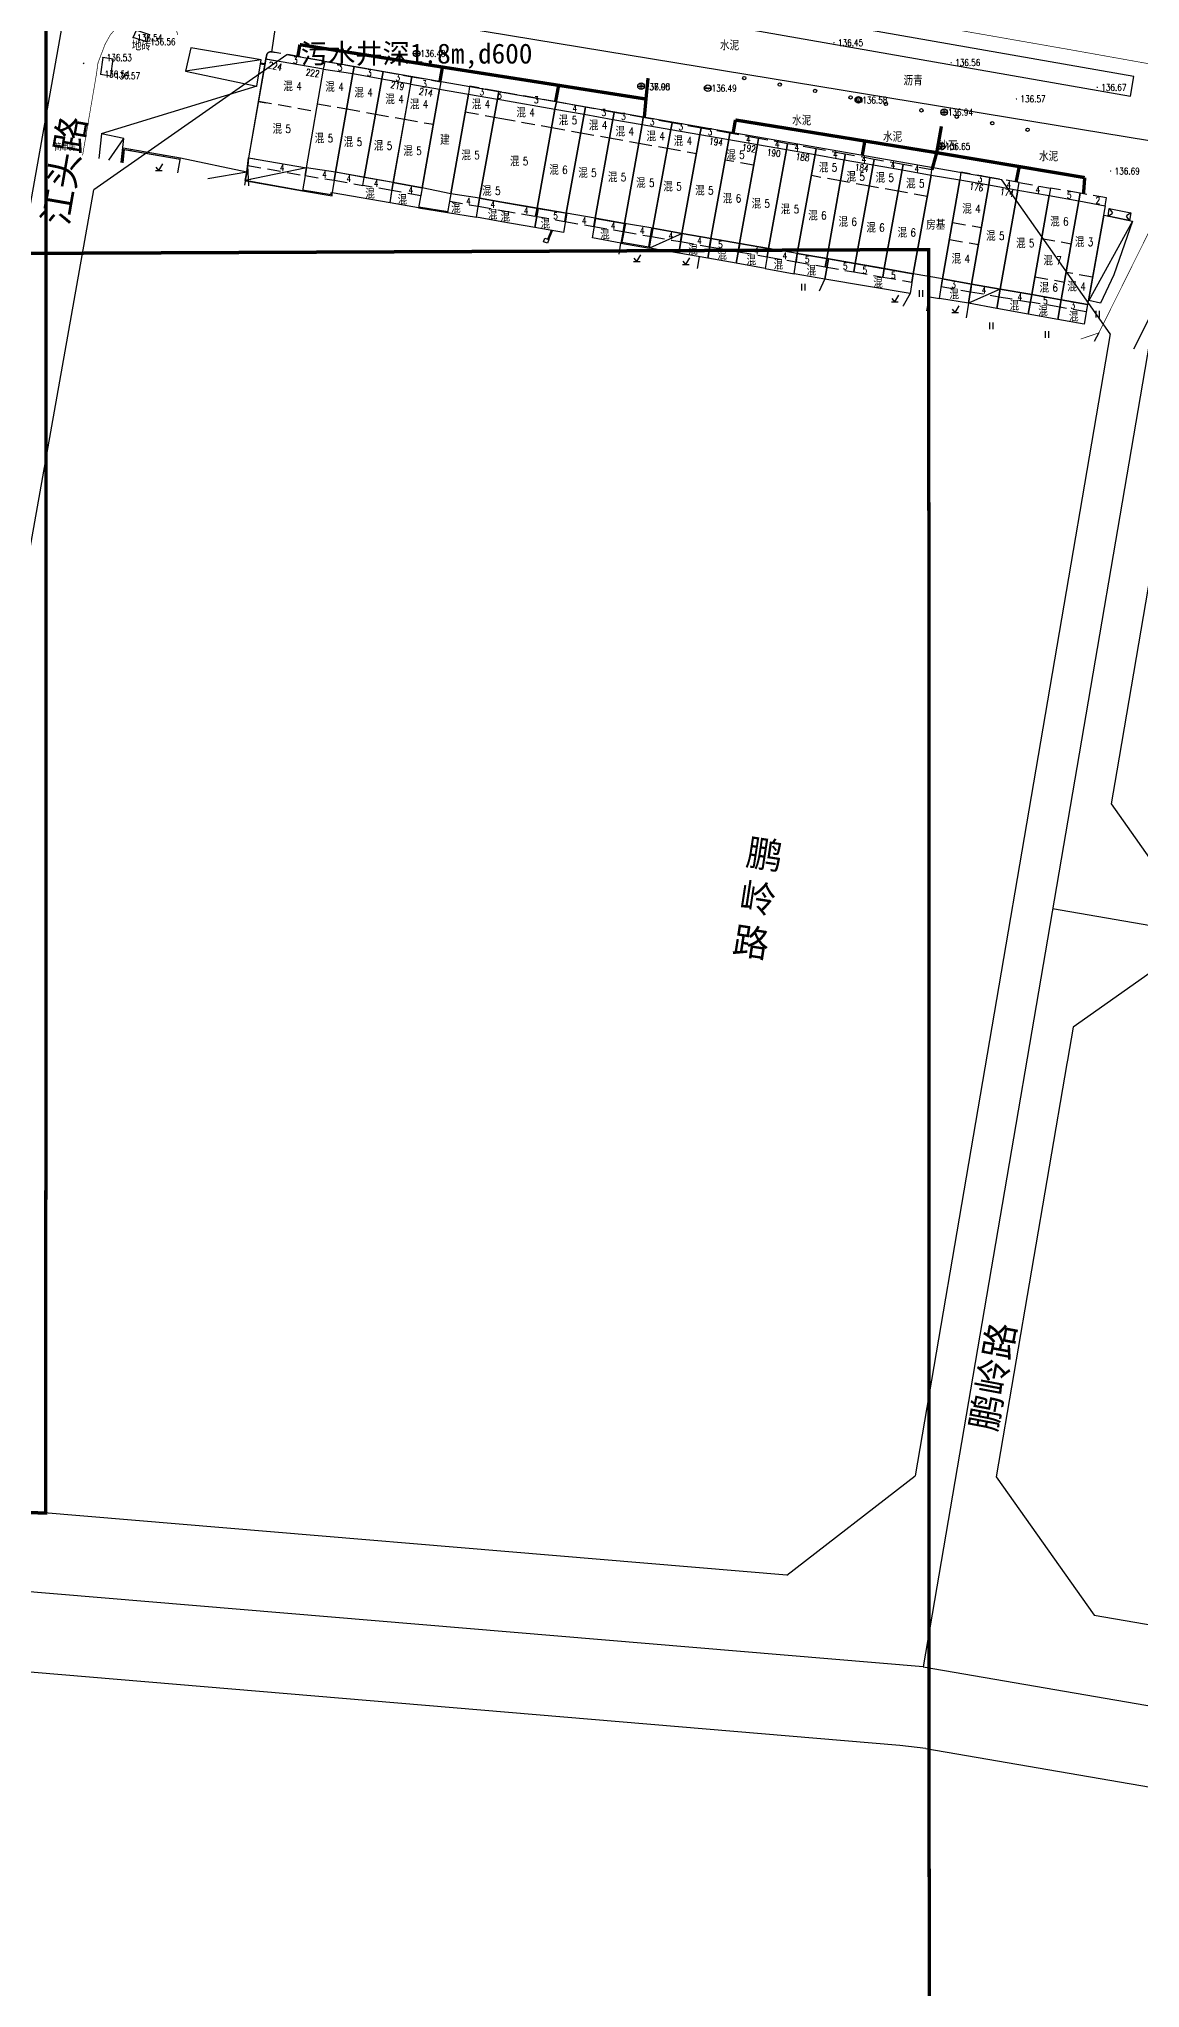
# Model space of a CAD drawing. Extents: x 529262 to 576451, y 2694391 to 2717535.
# Drawn here: x 562545.6 to 562710.7, y 2710648.3 to 2710940.6 of the extents above; entities that cross this region are included whole.
import ezdxf
from ezdxf.enums import TextEntityAlignment as Align
from ezdxf.xclip import XClip

# ---------------------------------------------------------------- set-up
doc = ezdxf.new("R2010")
doc.units = 0
doc.header["$XCLIPFRAME"] = 0
doc.linetypes.add('X1', pattern=[5, 4, -1])
doc.linetypes.add('X5', pattern=[3, 2, -1])
doc.layers.add('ASSIST', color=7, linetype='Continuous', plot=False)
doc.layers.add('现状管道深度（物探资料）', color=2, linetype='Continuous', plot=False)
for name, color, linetype in [('COMPONENT', 8, 'Continuous'), ('DLSS', 4, 'Continuous'), ('GCD', 8, 'Continuous'), ('GPSCOMMON', 7, 'Continuous'), ('GXYZ', 8, 'Continuous'), ('JMD', 8, 'Continuous'), ('PP-COM', 7, 'Continuous'), ('RD-中线', 40, 'Continuous'), ('RD-红线', 7, 'Continuous'), ('RD-路名', 7, 'Continuous'), ('ZBTZ', 8, 'Continuous'), ('ZJ', 7, 'Continuous')]:
    doc.layers.add(name, color=color, linetype=linetype)
doc.styles.add('HZ', font='rs.shx', dxfattribs={"width": 0.8, "bigfont": 'hztxt.shx'})
doc.styles.get("Standard").update_dxf_attribs({"font": '', "height": 2.5, "bigfont": 'smfs.shx'})
doc.styles.add('宋体', font='', dxfattribs={"width": 0.75})
doc.styles.add('黑体', font='simhei.ttf')
doc.styles.get('Standard').set_extended_font_data('FangSong_GB2312')
doc.styles.get('宋体').set_extended_font_data('SimSun')
doc.linetypes.add('1161', pattern='A,0,[149,AAA.SHX,S=0.15,R=0,X=0,Y=0],-1.6', length=1.6)
doc.linetypes.add('444', pattern='A,4.5,[145,AAA.SHX,S=1,R=0,X=0,Y=1],4.5,-0.5,[146,AAA.SHX,S=1,R=0,X=0,Y=0],-0.5', length=10)

# ---------------------------------------------------------------- blocks, each defined once
blk = doc.blocks.new('A$C19FD0107')
at = {"layer": 'RD-中线', "color": 8}
blk.add_lwpolyline([(-8653.59, 15420.76), (-8495.76, 16292.39, -0.00211), (-8495.3, 16294.88), (-8485.75, 16345.17, 0.002827), (-8485.14, 16348.51), (-8448.87, 16552.15, -0.000671), (-8448.63, 16553.47), (-8443.3, 16582.94)], format="xyb", dxfattribs=at)
at = {"layer": 'RD-中线', "color": 8, "linetype": 'Continuous', "flags": 128}
for points in [[(-8277.49, 16553.93), (-8319.85, 16305.85)], [(-8319.85, 16305.85), (-8490.72, 16320.23)], [(-8319.85, 16305.85), (-7600.23, 16181.99)]]:
    blk.add_lwpolyline(points, dxfattribs=at)
at = {"layer": 'RD-中线', "color": 8}
blk.add_lwpolyline([(-8300.43, 16419.57), (-8013.11, 16369.92)], dxfattribs=at)
at = {"layer": 'RD-红线', "color": 8, "linetype": 'Continuous'}
for points in [[(-8415.23, 16547.57), (-8444.15, 16527.33, 0.413325)], [(-8291.66, 16435.29), (-8283.51, 16423.75, 0.413643)], [(-8285.82, 16409.94), (-8297.38, 16401.77, 0.414784)]]:
    blk.add_lwpolyline(points, format="xyb", dxfattribs=at)
at = {"layer": 'RD-红线', "color": 8}
blk.add_lwpolyline([(-8308.07, 16528.82), (-8415.23, 16547.57)], dxfattribs=at)
at = {"layer": 'RD-红线', "color": 8, "linetype": 'Continuous', "flags": 128}
for points in [[(-8475.6, 16350.73), (-8444.15, 16527.33)], [(-8291.8, 16505.75), (-8321.04, 16334.52)], [(-8280.01, 16503.52), (-8290.82, 16440.21), (-8291.66, 16435.29)], [(-8297.38, 16401.77), (-8298.23, 16396.83), (-8298.31, 16396.34), (-8308.89, 16334.38)], [(-8340.29, 16319.62), (-8459.39, 16329.63)], [(-8294.2, 16313.61), (-8194.35, 16296.43)], [(-8323.32, 16294.1), (-8473.89, 16306.77)], [(-8319.46, 16293.61), (-8057.53, 16248.53)]]:
    blk.add_lwpolyline(points, dxfattribs=at)
at = {"layer": 'RD-红线', "color": 8}
for points in [[(-8291.8, 16505.75), (-8308.07, 16528.82, 0.413017)], [(-8340.29, 16319.62), (-8321.04, 16334.52, 0.389467)], [(-8308.89, 16334.38), (-8294.2, 16313.61, 0.413833)], [(-8319.46, 16293.61), (-8323.32, 16294.1, 0.021633)]]:
    blk.add_lwpolyline(points, format="xyb", dxfattribs=at)
blk = doc.blocks.new('GC200')
at = {"linetype": 'Continuous', "const_width": 0.2, "flags": 128}
blk.add_lwpolyline([(-0.1, 0, 1), (0.1, 0, 1)], format="xyb", close=True, dxfattribs=at)
blk = doc.blocks.new('gc123')
at = {"color": 8}
for p, q in [((-1, 0), (1, 0)), ((0, 0), (-0.8, 1)), ((0, 0), (1.2, 2))]:
    blk.add_line(p, q, dxfattribs=at)
blk = doc.blocks.new('gc170')
at = {"color": 8, "linetype": 'Continuous'}
blk.add_circle((0, 0), 0.5, dxfattribs=at)
blk = doc.blocks.new('gc121')
at = {"color": 8}
for p, q in [((-0.5, -1), (-0.5, 1)), ((0.5, -1), (0.5, 1))]:
    blk.add_line(p, q, dxfattribs=at)
blk = doc.blocks.new('gcbj0102')
for p, q in [((-1, 0), (1, 0)), ((0, -1), (0, 1))]:
    blk.add_line(p, q)
blk.add_circle((0, 0), 1)
blk = doc.blocks.new('gcbj0109')
at = {"linetype": 'Continuous'}
for radius in [1, 0.645]:
    blk.add_circle((0, 0), radius, dxfattribs=at)
blk = doc.blocks.new('gcbj0101')
blk.add_line((-1, 0), (1, 0))
blk.add_circle((0, 0), 1)

msp = doc.modelspace()

# ---------------------------------------------------------------- linework, layer by layer
at = {"const_width": 0.5}
for points in [[(561921.778, 2711219.288), (561769.676, 2711219.489), (561769.882, 2710648.234), (562301.527, 2710648.389), (562301.432, 2710720.66), (562546.62, 2710719.562), (562546.718, 2711158.506), (561922.133, 2711156.158), (561921.778, 2711219.288)], [(562054.134, 2710969.431), (561901.626, 2710969.423), (561901.662, 2710398.138), (562433.46, 2710398.248), (562433.359, 2710470.178), (562679.098, 2710470.228), (562678.991, 2710908.993), (562054.163, 2710906.309), (562054.134, 2710969.431)]]:
    msp.add_lwpolyline(points, dxfattribs=at)
at = {"layer": 'ASSIST', "linetype": 'Continuous', "elevation": -106.303, "flags": 128}
msp.add_lwpolyline([(562576.885, 2710921.601), (562577.037, 2710918.533)], dxfattribs=at)
msp.add_lwpolyline([(562576.885, 2710921.601), (562577.037, 2710918.533)], dxfattribs=at)
at = {"layer": 'DLSS', "color": 8, "linetype": 'Continuous', "const_width": 0.1, "elevation": 136.408, "flags": 128}
for points in [[(562614.998, 2710953.829), (562636.733, 2710950.021), (562680.105, 2710942.472), (562700.121, 2710938.97), (562716.716, 2710936.005)], [(562619.094, 2710953.111), (562636.733, 2710950.021), (562680.105, 2710942.472), (562700.121, 2710938.97), (562717.699, 2710935.829)]]:
    msp.add_lwpolyline(points, dxfattribs=at)
at = {"layer": 'DLSS', "linetype": 'X1', "const_width": 0.1, "flags": 128}
msp.add_lwpolyline([(562552.14, 2710923.115), (562554.22, 2710935.296), (562554.441, 2710936.953), (562555.504, 2710939.758), (562556.302, 2710941.19), (562559.084, 2710944.358), (562565.894, 2710943.009), (562566.412, 2710941.155)], dxfattribs=at)
at = {"layer": 'DLSS', "linetype": 'Continuous', "const_width": 0.1, "elevation": 136.772, "flags": 128}
msp.add_lwpolyline([(562716.568, 2710920.942), (562711.423, 2710910.475), (562705.29, 2710898.11), (562704.478, 2710896.49)], dxfattribs=at)
msp.add_lwpolyline([(562716.568, 2710920.942), (562711.423, 2710910.475), (562705.29, 2710898.11), (562704.478, 2710896.49)], dxfattribs=at)
at = {"layer": 'DLSS', "linetype": 'X5', "const_width": 0.1, "flags": 128}
msp.add_lwpolyline([(562704.486, 2710896.493), (562701.767, 2710895.575)], dxfattribs=at)
at = {"layer": 'GPSCOMMON', "const_width": 0.5, "elevation": 136.723}
for points in [[(562584.713, 2710939.715), (562584.408, 2710937.946)], [(562584.713, 2710939.715), (562636.597, 2710931.557), (562636.907, 2710934.696)], [(562606.084, 2710936.355), (562605.7, 2710934.157)], [(562623.505, 2710933.616), (562623.049, 2710931.178)], [(562636.597, 2710931.557), (562636.347, 2710928.794)]]:
    msp.add_lwpolyline(points, dxfattribs=at)
at = {"layer": 'GPSCOMMON', "const_width": 0.5}
for points in [[(562650.005, 2710928.42), (562649.663, 2710926.464)], [(562650.005, 2710928.42), (562680.182, 2710923.514), (562680.885, 2710927.467)], [(562669.403, 2710925.266), (562669.02, 2710923.077)], [(562680.182, 2710923.514), (562679.469, 2710920.947)], [(562680.182, 2710923.514), (562702.369, 2710919.782)], [(562692.557, 2710921.433), (562692.081, 2710919.124)], [(562702.369, 2710919.782), (562702.188, 2710917.335)]]:
    msp.add_lwpolyline(points, dxfattribs=at)
at = {"layer": 'GXYZ', "linetype": 'Continuous', "flags": 128}
msp.add_lwpolyline([(562560.2, 2710941.87), (562562.18, 2710941.259), (562561.725, 2710940.153), (562559.744, 2710940.764)], close=True, dxfattribs=at)
at = {"layer": 'JMD', "linetype": 'Continuous'}
for p, q in [((562552.233, 2710936.968, -143.229), (562552.321, 2710936.847, -143.229)), ((562552.245, 2710936.981), (562552.333, 2710936.859)), ((562578.903, 2710937.426), (562567.565, 2710935.762)), ((562579.198, 2710936.873, -6.205), (562579.173, 2710936.725, -6.205)), ((562579.21, 2710936.886, 137.024), (562579.185, 2710936.738, 137.024)), ((562578.269, 2710933.512), (562554.937, 2710926.325)), ((562556.076, 2710922.391), (562558.3, 2710925.619)), ((562559.378, 2710924.034, -6.835), (562559.344, 2710923.837, -6.835)), ((562559.39, 2710924.047, 136.394), (562559.356, 2710923.85, 136.394)), ((562564.304, 2710923.173, -6.835), (562564.269, 2710922.976, -6.835)), ((562564.315, 2710923.185, 136.394), (562564.281, 2710922.988, 136.394)), ((562570.933, 2710919.656), (562576.762, 2710920.665)), ((562577.369, 2710919.503), (562576.518, 2710919.324)), ((562585.698, 2710921.261), (562576.529, 2710919.337)), ((562588.064, 2710917.313), (562588.088, 2710917.461)), ((562605.125, 2710914.835, 28.671), (562605.15, 2710914.983, 28.671)), ((562705.876, 2710914.018), (562706.536, 2710914.471)), ((562705.876, 2710914.018), (562706.536, 2710914.471)), ((562706.058, 2710915.139), (562706.516, 2710914.483)), ((562706.058, 2710915.139), (562706.516, 2710914.483)), ((562709.06, 2710913.351), (562708.622, 2710914.021)), ((562709.06, 2710913.351), (562708.622, 2710914.021)), ((562709.303, 2710914.511), (562708.636, 2710914.068)), ((562709.303, 2710914.511), (562708.636, 2710914.068)), ((562622.343, 2710911.304), (562622.204, 2710911.36)), ((562633.379, 2710912.917), (562633.231, 2710912.945)), ((562642.038, 2710911.408), (562637.126, 2710909.222)), ((562637.576, 2710911.813, 29.452), (562637.428, 2710911.839, 29.452)), ((562637.638, 2710912.175), (562637.786, 2710912.149)), ((562709.511, 2710913.257, 136.958), (562702.988, 2710901.355, 136.958)), ((562709.511, 2710913.257, 136.958), (562702.988, 2710901.355, 136.958)), ((562634.791, 2710909.627, 29.452), (562634.817, 2710909.774, 29.452)), ((562689.711, 2710903.063), (562684.927, 2710900.939)), ((562689.711, 2710903.063), (562684.927, 2710900.939)), ((562689.711, 2710903.063), (562684.927, 2710900.939)), ((562689.711, 2710903.063), (562684.927, 2710900.939))]:
    msp.add_line(p, q, dxfattribs=at)
at = {"layer": 'JMD', "linetype": 'Continuous', "flags": 128}
for points in [[(562555.166, 2710937.781), (562554.846, 2710935.297), (562556.395, 2710935.056), (562556.715, 2710937.54)], [(562585.698, 2710921.261), (562585.095, 2710917.8), (562576.529, 2710919.337), (562576.762, 2710920.665), (562577.013, 2710922.75)], [(562679.328, 2710920.163), (562683.643, 2710919.453), (562681.049, 2710904.589), (562676.653, 2710905.374)], [(562679.328, 2710920.163), (562683.643, 2710919.453), (562681.049, 2710904.589), (562676.653, 2710905.374)], [(562683.643, 2710919.453), (562687.971, 2710918.694), (562685.42, 2710903.814), (562681.049, 2710904.589)], [(562683.643, 2710919.453), (562687.971, 2710918.694), (562685.42, 2710903.814), (562681.049, 2710904.589)], [(562603.039, 2710918.239), (562602.509, 2710915.269), (562598.236, 2710916.02), (562598.704, 2710919.031)], [(562607.333, 2710917.335), (562606.869, 2710914.545), (562611.18, 2710913.829), (562611.638, 2710916.706)], [(562687.971, 2710918.694), (562692.354, 2710917.914), (562689.711, 2710903.063), (562685.42, 2710903.814)], [(562687.971, 2710918.694), (562692.354, 2710917.914), (562689.711, 2710903.063), (562685.42, 2710903.814)], [(562692.354, 2710917.914), (562697.033, 2710917.081), (562694.428, 2710902.237), (562689.711, 2710903.063)], [(562692.354, 2710917.914), (562697.033, 2710917.081), (562694.428, 2710902.237), (562689.711, 2710903.063)], [(562624.721, 2710914.426), (562624.221, 2710911.563), (562619.942, 2710912.275), (562620.446, 2710915.171)], [(562633.379, 2710912.917), (562632.822, 2710909.968), (562628.579, 2710910.732), (562629.088, 2710913.662)], [(562621.456, 2710910.718), (562622.016, 2710910.502), (562621.814, 2710909.947), (562621.254, 2710910.163)], [(562642.038, 2710911.408), (562641.524, 2710908.459), (562637.126, 2710909.222), (562637.638, 2710912.175)], [(562646.365, 2710910.653), (562645.85, 2710907.694), (562641.524, 2710908.459), (562642.038, 2710911.408)], [(562650.656, 2710909.906), (562650.139, 2710906.94), (562645.85, 2710907.694), (562646.365, 2710910.653)], [(562654.961, 2710909.155), (562654.477, 2710906.143), (562650.139, 2710906.94), (562650.656, 2710909.906)], [(562654.961, 2710909.155), (562654.477, 2710906.143), (562658.806, 2710905.365), (562659.287, 2710908.401)]]:
    msp.add_lwpolyline(points, close=True, dxfattribs=at)
for points, elevation in [([(562578.269, 2710933.512), (562578.903, 2710937.426), (562568.361, 2710939.241), (562567.565, 2710935.762)], 136.404), ([(562588.278, 2710936.046), (562579.593, 2710937.535), (562577.013, 2710922.75), (562585.698, 2710921.261)], 136.723), ([(562588.278, 2710936.046), (562592.671, 2710935.371), (562590.047, 2710920.594), (562585.698, 2710921.261)], 136.1), ([(562592.671, 2710935.371), (562596.993, 2710934.6), (562594.367, 2710919.814), (562590.047, 2710920.594)], 136.075), ([(562596.993, 2710934.6), (562601.316, 2710933.826), (562598.704, 2710919.031), (562594.367, 2710919.814)], 136.075), ([(562601.328, 2710933.808), (562605.651, 2710933.034), (562603.039, 2710918.239), (562598.704, 2710919.031)], 136.069), ([(562605.651, 2710933.034), (562609.987, 2710932.31), (562607.333, 2710917.335), (562603.039, 2710918.239)], 136.786), ([(562609.987, 2710932.31), (562614.322, 2710931.545), (562611.638, 2710916.706), (562607.333, 2710917.335)], 136.053), ([(562622.958, 2710930.038), (562627.33, 2710929.273), (562624.647, 2710914.439), (562620.275, 2710915.201)], 136.057), ([(562627.33, 2710929.273), (562631.649, 2710928.471), (562628.974, 2710913.682), (562624.647, 2710914.439)], 136.048), ([(562631.649, 2710928.471), (562636.002, 2710927.741), (562633.379, 2710912.917), (562628.974, 2710913.682)], 135.969), ([(562636.002, 2710927.741), (562640.32, 2710927.003), (562637.638, 2710912.175), (562633.379, 2710912.917)], 136.198), ([(562640.32, 2710927.003), (562644.67, 2710926.229), (562641.991, 2710911.416), (562637.638, 2710912.175)], 136.036), ([(562644.67, 2710926.229), (562648.996, 2710925.474), (562646.317, 2710910.662), (562641.991, 2710911.416)], 136.058), ([(562648.996, 2710925.474), (562653.3, 2710924.735), (562650.619, 2710909.912), (562646.317, 2710910.662)], 136.094), ([(562653.3, 2710924.735), (562657.645, 2710923.998), (562654.961, 2710909.155), (562650.619, 2710909.912)], 136.06), ([(562657.645, 2710923.998), (562661.97, 2710923.238), (562659.287, 2710908.401), (562654.961, 2710909.155)], 136.064), ([(562661.97, 2710923.238), (562666.319, 2710922.451), (562663.694, 2710907.633), (562659.287, 2710908.401)], 136.022), ([(562666.319, 2710922.451), (562670.659, 2710921.696), (562667.981, 2710906.886), (562663.694, 2710907.633)], 135.996), ([(562590.047, 2710920.594), (562589.533, 2710917.563), (562598.24, 2710916.049), (562598.704, 2710919.031)], 136.075), ([(562670.659, 2710921.696), (562675.005, 2710920.937), (562672.327, 2710906.128), (562667.981, 2710906.886)], 135.365), ([(562675.005, 2710920.937), (562679.328, 2710920.163), (562676.653, 2710905.374), (562672.327, 2710906.128)], 136.082), ([(562675.005, 2710920.937), (562679.328, 2710920.163), (562676.653, 2710905.374), (562672.327, 2710906.128)], 136.082), ([(562697.033, 2710917.081), (562701.484, 2710916.295), (562698.857, 2710901.461), (562694.428, 2710902.237)], 136.821), ([(562697.033, 2710917.081), (562701.484, 2710916.295), (562698.857, 2710901.461), (562694.428, 2710902.237)], 136.821), ([(562701.484, 2710916.295), (562705.413, 2710915.566), (562702.794, 2710900.772), (562698.857, 2710901.461)], 138.225), ([(562701.484, 2710916.295), (562705.413, 2710915.566), (562702.794, 2710900.772), (562698.857, 2710901.461)], 138.225), ([(562705.277, 2710914.143), (562709.511, 2710913.257), (562706.752, 2710905.192), (562704.755, 2710900.968), (562702.988, 2710901.355)], 136.958), ([(562705.277, 2710914.143), (562709.511, 2710913.257), (562706.752, 2710905.192), (562704.755, 2710900.968), (562702.988, 2710901.355)], 136.958), ([(562706.058, 2710915.139), (562709.303, 2710914.511), (562709.06, 2710913.351), (562705.876, 2710914.018)], 136.695), ([(562706.058, 2710915.139), (562709.303, 2710914.511), (562709.06, 2710913.351), (562705.876, 2710914.018)], 136.695), ([(562663.935, 2710907.591), (562663.408, 2710904.563), (562658.806, 2710905.365), (562659.287, 2710908.401)], 136.082), ([(562676.653, 2710905.374), (562676.181, 2710902.377), (562663.408, 2710904.563), (562663.935, 2710907.591)], 136.082), ([(562685.42, 2710903.814), (562684.927, 2710900.939), (562680.579, 2710901.676), (562681.049, 2710904.589)], 29.533), ([(562685.42, 2710903.814), (562684.927, 2710900.939), (562680.579, 2710901.676), (562681.049, 2710904.589)], 29.533), ([(562689.711, 2710903.063), (562689.197, 2710900.127), (562684.927, 2710900.939), (562685.42, 2710903.814)], 29.533), ([(562689.711, 2710903.063), (562689.197, 2710900.127), (562684.927, 2710900.939), (562685.42, 2710903.814)], 29.533), ([(562694.428, 2710902.237), (562693.898, 2710899.28), (562689.197, 2710900.127), (562689.711, 2710903.063)], 29.533), ([(562694.428, 2710902.237), (562693.898, 2710899.28), (562689.197, 2710900.127), (562689.711, 2710903.063)], 29.533), ([(562698.857, 2710901.461), (562698.336, 2710898.518), (562693.898, 2710899.28), (562694.428, 2710902.237)], 136.821), ([(562698.857, 2710901.461), (562698.336, 2710898.518), (562693.898, 2710899.28), (562694.428, 2710902.237)], 136.821), ([(562702.794, 2710900.772), (562702.305, 2710897.822), (562698.336, 2710898.518), (562698.857, 2710901.461)], 138.225), ([(562702.794, 2710900.772), (562702.305, 2710897.822), (562698.336, 2710898.518), (562698.857, 2710901.461)], 138.225)]:
    msp.add_lwpolyline(points, close=True, dxfattribs=dict(at, elevation=elevation))
for points, elevation in [([(562580.909, 2710937.295), (562579.581, 2710937.522), (562577.002, 2710922.738), (562577.98, 2710922.57)], -6.506), ([(562579.46, 2710936.829), (562578.814, 2710936.938)], -6.205), ([(562579.472, 2710936.842), (562578.826, 2710936.951)], 137.024), ([(562579.434, 2710936.681), (562578.79, 2710936.79)], -6.205), ([(562579.446, 2710936.694), (562578.802, 2710936.803)], 137.024), ([(562614.998, 2710916.121), (562611.638, 2710916.706), (562614.322, 2710931.545), (562614.998, 2710931.427)], 135.34), ([(562614.998, 2710931.427), (562622.958, 2710930.038), (562620.275, 2710915.201), (562614.998, 2710916.121)], 135.34), ([(562558.017, 2710922.033), (562558.209, 2710924.238), (562566.821, 2710922.733)], -6.835), ([(562558.027, 2710922.031), (562558.221, 2710924.251), (562566.833, 2710922.745)], 136.394), ([(562558.215, 2710921.997), (562558.389, 2710924.004), (562566.787, 2710922.536)], -6.835), ([(562558.225, 2710921.995), (562558.401, 2710924.016), (562566.798, 2710922.548)], 136.394), ([(562566.437, 2710920.483), (562566.833, 2710922.745), (562576.762, 2710920.665), (562576.409, 2710918.648)], 136.525), ([(562577.306, 2710919.183), (562576.518, 2710919.324), (562576.75, 2710920.653), (562577.002, 2710922.738), (562577.98, 2710922.57)], -143.229), ([(562602.509, 2710915.269), (562606.869, 2710914.545)], 28.671), ([(562602.535, 2710915.417), (562606.894, 2710914.693)], 28.671), ([(562633.379, 2710912.917), (562632.822, 2710909.968), (562637.126, 2710909.222), (562637.638, 2710912.175)], 29.452), ([(562633.526, 2710912.891), (562632.997, 2710910.09), (562637.004, 2710909.395), (562637.49, 2710912.2)], 29.452)]:
    msp.add_lwpolyline(points, dxfattribs=dict(at, elevation=elevation))
at = {"layer": 'JMD', "linetype": 'X5'}
for points, elevation in [([(562581.148, 2710938.495), (562580.466, 2710938.612, 0.3284809), (562579.728, 2710938.233), (562579.581, 2710937.522)], -7.129), ([(562588.278, 2710936.046), (562588.395, 2710936.713, 0.292264), (562587.788, 2710937.362), (562580.478, 2710938.625, 0.3284809), (562579.74, 2710938.246), (562579.593, 2710937.535)], 136.1)]:
    msp.add_lwpolyline(points, format="xyb", dxfattribs=dict(at, elevation=elevation))
for points, elevation in [([(562588.278, 2710936.046), (562588.483, 2710937.212), (562592.859, 2710936.439), (562592.671, 2710935.371)], 136.723), ([(562592.671, 2710935.371), (562592.859, 2710936.439), (562597.183, 2710935.676), (562596.993, 2710934.6)], 136.817), ([(562596.993, 2710934.6), (562597.183, 2710935.676), (562601.507, 2710934.912), (562601.316, 2710933.826)], 136.075), ([(562601.316, 2710933.826), (562601.507, 2710934.912), (562605.847, 2710934.146), (562605.651, 2710933.034)], 136.792), ([(562614.322, 2710931.545), (562614.529, 2710932.69), (562610.157, 2710933.481), (562609.987, 2710932.31)], 136.77), ([(562627.33, 2710929.273), (562627.523, 2710930.341), (562623.161, 2710931.157), (562622.958, 2710930.038)], 136.774), ([(562631.649, 2710928.471), (562631.845, 2710929.559), (562627.523, 2710930.341), (562627.33, 2710929.273)], 136.765), ([(562636.002, 2710927.741), (562636.188, 2710928.774), (562631.845, 2710929.559), (562631.649, 2710928.471)], 136.686), ([(562640.32, 2710927.003), (562640.499, 2710927.994), (562636.188, 2710928.774), (562636.002, 2710927.741)], 136.915), ([(562644.67, 2710926.229), (562644.847, 2710927.208), (562640.499, 2710927.994), (562640.32, 2710927.003)], 136.753), ([(562648.996, 2710925.474), (562649.168, 2710926.427), (562644.847, 2710927.208), (562644.67, 2710926.229)], 136.775), ([(562657.645, 2710923.998), (562657.802, 2710924.866), (562653.465, 2710925.65), (562653.3, 2710924.735)], 136.777), ([(562577.002, 2710922.738), (562576.885, 2710921.601), (562577.756, 2710921.445)], -143.229), ([(562679.328, 2710920.163), (562679.469, 2710920.947), (562675.148, 2710921.729), (562675.005, 2710920.937)], 29.857), ([(562679.328, 2710920.163), (562679.469, 2710920.947), (562675.148, 2710921.729), (562675.005, 2710920.937)], 29.857), ([(562687.971, 2710918.694), (562688.169, 2710919.817), (562683.819, 2710920.587), (562683.643, 2710919.453)], 136.899), ([(562687.971, 2710918.694), (562688.169, 2710919.817), (562683.819, 2710920.587), (562683.643, 2710919.453)], 136.899), ([(562692.354, 2710917.914), (562692.554, 2710919.041), (562688.169, 2710919.817), (562687.971, 2710918.694)], 136.821), ([(562692.354, 2710917.914), (562692.554, 2710919.041), (562688.169, 2710919.817), (562687.971, 2710918.694)], 136.821), ([(562603.039, 2710918.239), (562602.851, 2710917.044), (562598.516, 2710917.826), (562598.704, 2710919.031)], 29.615), ([(562611.638, 2710916.706), (562611.425, 2710915.483), (562614.998, 2710914.858)], 136.053), ([(562701.484, 2710916.295), (562701.688, 2710917.424), (562697.233, 2710918.213), (562697.033, 2710917.081)], 138.225), ([(562701.484, 2710916.295), (562701.688, 2710917.424), (562697.233, 2710918.213), (562697.033, 2710917.081)], 138.225), ([(562705.413, 2710915.566), (562705.618, 2710916.728), (562701.688, 2710917.424), (562701.484, 2710916.295)], 136.723), ([(562705.413, 2710915.566), (562705.618, 2710916.728), (562701.688, 2710917.424), (562701.484, 2710916.295)], 136.723), ([(562614.998, 2710914.858), (562620.061, 2710913.973), (562620.275, 2710915.201)], 136.053), ([(562620.275, 2710915.201), (562620.061, 2710913.973), (562624.432, 2710913.209), (562624.647, 2710914.439)], 135.34), ([(562624.647, 2710914.439), (562624.432, 2710913.209), (562628.759, 2710912.453), (562628.974, 2710913.682)], 136.048), ([(562628.974, 2710913.682), (562628.759, 2710912.453), (562633.163, 2710911.683), (562633.379, 2710912.917)], 135.969), ([(562637.638, 2710912.175), (562637.422, 2710910.938), (562641.775, 2710910.177), (562641.991, 2710911.416)], 136.036), ([(562641.991, 2710911.416), (562641.775, 2710910.177), (562646.1, 2710909.421), (562646.317, 2710910.662)], 136.036), ([(562646.317, 2710910.662), (562646.1, 2710909.421), (562650.402, 2710908.669), (562650.619, 2710909.912)], 136.058), ([(562650.619, 2710909.912), (562650.402, 2710908.669), (562654.743, 2710907.91), (562654.961, 2710909.155)], 136.06), ([(562654.961, 2710909.155), (562654.743, 2710907.91), (562659.089, 2710907.151), (562659.287, 2710908.401)], 136.06), ([(562659.287, 2710908.401), (562659.089, 2710907.151), (562663.475, 2710906.384), (562663.694, 2710907.633)], 136.022), ([(562663.694, 2710907.633), (562663.475, 2710906.384), (562667.762, 2710905.635), (562667.981, 2710906.886)], 29.096), ([(562667.981, 2710906.886), (562667.762, 2710905.635), (562672.108, 2710904.875), (562672.327, 2710906.128)], 135.365), ([(562672.327, 2710906.128), (562672.108, 2710904.875), (562676.427, 2710904.12), (562676.653, 2710905.374)], 135.365), ([(562672.327, 2710906.128), (562672.108, 2710904.875), (562676.427, 2710904.12), (562676.653, 2710905.374)], 135.365), ([(562685.42, 2710903.814), (562685.223, 2710902.67), (562689.511, 2710901.925), (562689.711, 2710903.063)], 29.533), ([(562685.42, 2710903.814), (562685.223, 2710902.67), (562689.511, 2710901.925), (562689.711, 2710903.063)], 29.533), ([(562689.711, 2710903.063), (562689.511, 2710901.925), (562694.225, 2710901.106), (562694.428, 2710902.237)], 29.533), ([(562689.711, 2710903.063), (562689.511, 2710901.925), (562694.225, 2710901.106), (562694.428, 2710902.237)], 29.533), ([(562698.857, 2710901.461), (562698.658, 2710900.336), (562694.225, 2710901.106), (562694.428, 2710902.237)], 136.821), ([(562698.857, 2710901.461), (562698.658, 2710900.336), (562694.225, 2710901.106), (562694.428, 2710902.237)], 136.821), ([(562702.794, 2710900.772), (562702.596, 2710899.652), (562698.658, 2710900.336), (562698.857, 2710901.461)], 138.225), ([(562702.794, 2710900.772), (562702.596, 2710899.652), (562698.658, 2710900.336), (562698.857, 2710901.461)], 138.225)]:
    msp.add_lwpolyline(points, dxfattribs=dict(at, elevation=elevation))
at = {"layer": 'JMD', "linetype": 'X5', "flags": 128}
for points, elevation in [([(562578.481, 2710931.215), (562579.659, 2710931.011)], -102.184), ([(562578.492, 2710931.227), (562587.186, 2710929.726)], 41.045), ([(562587.37, 2710930.843), (562591.729, 2710930.069)], -512.354), ([(562591.729, 2710930.069), (562596.052, 2710929.302)], -512.354), ([(562596.052, 2710929.302), (562600.391, 2710928.531)], -512.354), ([(562600.391, 2710928.531), (562604.721, 2710927.767)], -512.354), ([(562609.514, 2710929.641), (562613.836, 2710928.86)], -511.326), ([(562613.836, 2710928.86), (562614.998, 2710928.65)], -511.326), ([(562614.998, 2710928.65), (562622.463, 2710927.3)], -511.326), ([(562622.463, 2710927.3), (562626.83, 2710926.51)], -511.326), ([(562626.83, 2710926.51), (562631.153, 2710925.728)], -511.326), ([(562631.153, 2710925.728), (562635.509, 2710924.958)], -511.326), ([(562635.509, 2710924.958), (562639.809, 2710924.18)], -511.326), ([(562639.809, 2710924.18), (562644.157, 2710923.394)], -511.326), ([(562652.739, 2710921.636), (562648.442, 2710922.413)], 136.752), ([(562665.757, 2710919.282), (562661.397, 2710920.07)], 136.752), ([(562670.084, 2710918.516), (562665.757, 2710919.282)], 136.752), ([(562674.425, 2710917.731), (562670.084, 2710918.516)], 136.752), ([(562674.425, 2710917.731), (562670.084, 2710918.516)], 136.752), ([(562678.746, 2710916.949), (562674.425, 2710917.731)], 136.752), ([(562678.746, 2710916.949), (562674.425, 2710917.731)], 136.752), ([(562695.905, 2710910.657), (562700.346, 2710909.872)], -90.743), ([(562695.905, 2710910.657), (562700.346, 2710909.872)], -90.743), ([(562694.895, 2710904.899), (562699.337, 2710904.115)], -91.105), ([(562694.895, 2710904.899), (562699.337, 2710904.115)], -91.105), ([(562703.519, 2710904.868), (562699.582, 2710905.557)], 38.103), ([(562703.519, 2710904.868), (562699.582, 2710905.557)], 38.103)]:
    msp.add_lwpolyline(points, dxfattribs=dict(at, elevation=elevation))
at = {"layer": 'JMD', "linetype": 'X5'}
for points in [[(562614.998, 2710932.607), (562614.529, 2710932.69), (562614.322, 2710931.545)], [(562622.958, 2710930.038), (562623.161, 2710931.157), (562614.998, 2710932.607)], [(562653.3, 2710924.735), (562653.465, 2710925.65), (562649.168, 2710926.427), (562648.996, 2710925.474)], [(562577.013, 2710922.75), (562576.897, 2710921.614), (562585.49, 2710920.073), (562585.698, 2710921.261)], [(562661.97, 2710923.238), (562662.123, 2710924.084), (562657.802, 2710924.866), (562657.645, 2710923.998)], [(562666.369, 2710922.451), (562666.472, 2710923.298), (562662.123, 2710924.084), (562661.97, 2710923.238)], [(562670.659, 2710921.696), (562670.807, 2710922.514), (562666.472, 2710923.298), (562666.369, 2710922.451)], [(562675.005, 2710920.937), (562675.148, 2710921.729), (562670.807, 2710922.514), (562670.659, 2710921.696)], [(562675.005, 2710920.937), (562675.148, 2710921.729), (562670.807, 2710922.514), (562670.659, 2710921.696)], [(562585.698, 2710921.261), (562585.49, 2710920.073), (562589.839, 2710919.372), (562590.047, 2710920.594)], [(562590.047, 2710920.594), (562589.839, 2710919.372), (562594.152, 2710918.606), (562594.367, 2710919.814)], [(562598.704, 2710919.031), (562598.516, 2710917.826), (562594.152, 2710918.606), (562594.367, 2710919.814)], [(562607.333, 2710917.335), (562607.14, 2710916.232), (562611.425, 2710915.483), (562611.638, 2710916.706)], [(562692.354, 2710917.914), (562692.554, 2710919.041), (562697.233, 2710918.213), (562697.033, 2710917.081)], [(562692.354, 2710917.914), (562692.554, 2710919.041), (562697.233, 2710918.213), (562697.033, 2710917.081)], [(562633.379, 2710912.917), (562633.163, 2710911.683), (562637.422, 2710910.938), (562637.638, 2710912.175)], [(562681.049, 2710904.589), (562680.855, 2710903.429), (562685.223, 2710902.67), (562685.42, 2710903.814)], [(562681.049, 2710904.589), (562680.855, 2710903.429), (562685.223, 2710902.67), (562685.42, 2710903.814)]]:
    msp.add_lwpolyline(points, dxfattribs=at)
at = {"layer": 'JMD', "linetype": 'Continuous', "flags": 128}
for points in [[(562557.938, 2710922.048), (562558.3, 2710925.619), (562554.952, 2710926.323), (562554.568, 2710922.668)], [(562614.998, 2710913.152), (562611.18, 2710913.829), (562611.638, 2710916.706), (562614.998, 2710916.121)], [(562614.998, 2710916.121), (562620.446, 2710915.171), (562619.942, 2710912.275), (562614.998, 2710913.152)]]:
    msp.add_lwpolyline(points, dxfattribs=at)
at = {"layer": 'JMD', "linetype": 'Continuous', "elevation": -143.229}
msp.add_lwpolyline([(562576.66, 2710919.298), (562577.306, 2710919.183)], dxfattribs=at)
at = {"layer": 'JMD', "linetype": 'Continuous'}
for points in [[(562576.672, 2710919.311), (562585.095, 2710917.8)], [(562585.095, 2710917.8), (562589.555, 2710917.068), (562589.533, 2710917.563)], [(562585.119, 2710917.948), (562589.397, 2710917.246), (562589.383, 2710917.556)], [(562621.877, 2710910.559), (562622.422, 2710911.895)], [(562622.016, 2710910.502), (562622.561, 2710911.838)]]:
    msp.add_lwpolyline(points, dxfattribs=at)
at = {"layer": 'JMD', "linetype": 'X5', "flags": 128}
for points in [[(562682.527, 2710913.06), (562686.877, 2710912.314)], [(562682.527, 2710913.06), (562686.877, 2710912.314)], [(562682.082, 2710910.51), (562686.439, 2710909.762)], [(562682.082, 2710910.51), (562686.439, 2710909.762)]]:
    msp.add_lwpolyline(points, dxfattribs=at)
at = {"layer": 'JMD', "linetype": '444'}
for points in [[(562632.572, 2710908.311), (562632.822, 2710909.968)], [(562644.573, 2710907.92), (562644.261, 2710906.16)]]:
    msp.add_lwpolyline(points, dxfattribs=at)
at = {"layer": 'JMD', "linetype": '444', "flags": 128}
for points, elevation in [([(562678.705, 2710899.82), (562679.123, 2710901.906), (562680.579, 2710901.676)], 27.816), ([(562684.927, 2710900.939), (562684.621, 2710898.731)], 136.357), ([(562684.927, 2710900.939), (562684.621, 2710898.731)], 136.357)]:
    msp.add_lwpolyline(points, dxfattribs=dict(at, elevation=elevation))
at = {"layer": 'ZBTZ', "linetype": '1161', "flags": 128}
msp.add_lwpolyline([(562709.755, 2710934.959), (562568.897, 2710959.701), (562568.333, 2710956.751), (562568.333, 2710956.751), (562709.236, 2710932.004)], close=True, dxfattribs=at)
msp.add_lwpolyline([(562558.948, 2710944.191), (562562.746, 2710949.938), (562765.621, 2710916.567)], dxfattribs=at)
for points, elevation in [([(562581.74, 2710947.471), (562580.466, 2710938.612)], -7.038), ([(562662.611, 2710902.782), (562663.408, 2710904.563)], 28.035), ([(562676.181, 2710902.377), (562675.151, 2710900.55), (562675.109, 2710900.482)], 28.035), ([(562709.73, 2710894.11), (562712.378, 2710899.367)], 136.772), ([(562704.486, 2710896.493), (562703.789, 2710895.203)], 136.261), ([(562704.486, 2710896.493), (562703.789, 2710895.203)], 136.261)]:
    msp.add_lwpolyline(points, dxfattribs=dict(at, elevation=elevation))

# ---------------------------------------------------------------- block references
at = {"layer": 'COMPONENT', "linetype": 'Continuous', "xscale": 0.5, "yscale": 0.5}
for name, p in [('gcbj0102', (562602.212, 2710938.384)), ('gcbj0102', (562635.857, 2710933.483)), ('gcbj0101', (562645.851, 2710933.188)), ('gcbj0109', (562668.436, 2710931.453)), ('gcbj0102', (562681.286, 2710929.594)), ('gcbj0102', (562680.888, 2710924.517))]:
    msp.add_blockref(name, p, dxfattribs=at)
at = {"layer": 'GCD', "linetype": 'Continuous'}
ref = msp.add_blockref('GC200', (562559.717, 2710940.76, 136.541), dxfattribs=dict(at, xscale=0.5, yscale=0.5, zscale=0.5))
ref.add_attrib('height', '136.54', dxfattribs={"linetype": 'Continuous', "height": 1, "style": 'HZ', "width": 0.8}).set_placement((562560.317, 2710940.76, 136.541), align=Align.MIDDLE_LEFT)
ref = msp.add_blockref('GC200', (562561.708, 2710940.157, 136.556), dxfattribs=dict(at, xscale=0.5, yscale=0.5, zscale=0.5))
ref.add_attrib('height', '136.56', dxfattribs={"linetype": 'Continuous', "height": 1, "style": 'HZ', "width": 0.8}).set_placement((562562.308, 2710940.157, 136.556), align=Align.MIDDLE_LEFT)
ref = msp.add_blockref('GC200', (562664.777, 2710940.001, 136.45), dxfattribs=dict(at, xscale=0.5, yscale=0.5, zscale=0.5))
ref.add_attrib('height', '136.45', dxfattribs={"linetype": 'Continuous', "height": 1, "style": 'HZ', "width": 0.8}).set_placement((562665.377, 2710940.001, 136.45), align=Align.MIDDLE_LEFT)
ref = msp.add_blockref('GC200', (562555.15, 2710937.763, 136.532), dxfattribs=dict(at, xscale=0.5, yscale=0.5, zscale=0.5))
ref.add_attrib('height', '136.53', dxfattribs={"linetype": 'Continuous', "height": 1, "style": 'HZ', "width": 0.8}).set_placement((562555.75, 2710937.763, 136.532), align=Align.MIDDLE_LEFT)
ref = msp.add_blockref('GC200', (562602.189, 2710938.377, 136.49), dxfattribs=dict(at, xscale=0.5, yscale=0.5, zscale=0.5))
ref.add_attrib('height', '136.49', dxfattribs={"linetype": 'Continuous', "height": 1, "style": 'HZ', "width": 0.8}).set_placement((562602.789, 2710938.377, 136.49), align=Align.MIDDLE_LEFT)
ref = msp.add_blockref('GC200', (562682.349, 2710937.018, 136.56), dxfattribs=dict(at, xscale=0.5, yscale=0.5, zscale=0.5))
ref.add_attrib('height', '136.56', dxfattribs={"linetype": 'Continuous', "height": 1, "style": 'HZ', "width": 0.8}).set_placement((562682.949, 2710937.018, 136.56), align=Align.MIDDLE_LEFT)
ref = msp.add_blockref('GC200', (562554.83, 2710935.279, 136.539), dxfattribs=dict(at, xscale=0.5, yscale=0.5, zscale=0.5))
ref.add_attrib('height', '136.54', dxfattribs={"linetype": 'Continuous', "height": 1, "style": 'HZ', "width": 0.8}).set_placement((562555.43, 2710935.279, 136.539), align=Align.MIDDLE_LEFT)
ref = msp.add_blockref('GC200', (562556.379, 2710935.038, 136.571), dxfattribs=dict(at, xscale=0.5, yscale=0.5, zscale=0.5))
ref.add_attrib('height', '136.57', dxfattribs={"linetype": 'Continuous', "height": 1, "style": 'HZ', "width": 0.8}).set_placement((562556.979, 2710935.038, 136.571), align=Align.MIDDLE_LEFT)
ref = msp.add_blockref('GC200', (562635.825, 2710933.388, 136.999), dxfattribs=dict(at, xscale=0.5, yscale=0.5, zscale=0.5))
ref.add_attrib('height', '137.00', dxfattribs={"linetype": 'Continuous', "height": 1, "style": 'HZ', "width": 0.8}).set_placement((562636.425, 2710933.388, 136.999), align=Align.MIDDLE_LEFT)
ref = msp.add_blockref('GC200', (562635.851, 2710933.406, 136.975), dxfattribs=dict(at, xscale=0.5, yscale=0.5, zscale=0.5))
ref.add_attrib('height', '136.98', dxfattribs={"linetype": 'Continuous', "height": 1, "style": 'HZ', "width": 0.8}).set_placement((562636.451, 2710933.406, 136.975), align=Align.MIDDLE_LEFT)
ref = msp.add_blockref('GC200', (562645.829, 2710933.17, 136.49), dxfattribs=dict(at, xscale=0.5, yscale=0.5, zscale=0.5))
ref.add_attrib('height', '136.49', dxfattribs={"linetype": 'Continuous', "height": 1, "style": 'HZ', "width": 0.8}).set_placement((562646.429, 2710933.17, 136.49), align=Align.MIDDLE_LEFT)
ref = msp.add_blockref('GC200', (562668.416, 2710931.392, 136.579), dxfattribs=dict(at, xscale=0.5, yscale=0.5, zscale=0.5))
ref.add_attrib('height', '136.58', dxfattribs={"linetype": 'Continuous', "height": 1, "style": 'HZ', "width": 0.8}).set_placement((562669.016, 2710931.392, 136.579), align=Align.MIDDLE_LEFT)
ref = msp.add_blockref('GC200', (562692.138, 2710931.571, 136.57), dxfattribs=dict(at, xscale=0.5, yscale=0.5, zscale=0.5))
ref.add_attrib('height', '136.57', dxfattribs={"linetype": 'Continuous', "height": 1, "style": 'HZ', "width": 0.8}).set_placement((562692.738, 2710931.571, 136.57), align=Align.MIDDLE_LEFT)
ref = msp.add_blockref('GC200', (562704.246, 2710933.312, 136.67), dxfattribs=dict(at, xscale=0.5, yscale=0.5, zscale=0.5))
ref.add_attrib('height', '136.67', dxfattribs={"linetype": 'Continuous', "height": 1, "style": 'HZ', "width": 0.8}).set_placement((562704.846, 2710933.312, 136.67), align=Align.MIDDLE_LEFT)
ref = msp.add_blockref('GC200', (562681.251, 2710929.575, 136.939), dxfattribs=dict(at, xscale=0.5, yscale=0.5, zscale=0.5))
ref.add_attrib('height', '136.94', dxfattribs={"linetype": 'Continuous', "height": 1, "style": 'HZ', "width": 0.8}).set_placement((562681.851, 2710929.575, 136.939), align=Align.MIDDLE_LEFT)
ref = msp.add_blockref('GC200', (562680.847, 2710924.462, 136.648), dxfattribs=dict(at, xscale=0.5, yscale=0.5, zscale=0.5))
ref.add_attrib('height', '136.65', dxfattribs={"linetype": 'Continuous', "height": 1, "style": 'HZ', "width": 0.8}).set_placement((562681.447, 2710924.462, 136.648), align=Align.MIDDLE_LEFT)
ref = msp.add_blockref('GC200', (562706.25, 2710920.758, 136.689), dxfattribs=dict(at, xscale=0.5, yscale=0.5, zscale=0.5))
ref.add_attrib('height', '136.69', dxfattribs={"linetype": 'Continuous', "height": 1, "style": 'HZ', "width": 0.8}).set_placement((562706.85, 2710920.758, 136.689), align=Align.MIDDLE_LEFT)
at = {"layer": 'PP-COM'}
ref = msp.add_blockref('A$C19FD0107', (570997.993, 2694390.603), dxfattribs=at)
XClip(ref).set_block_clipping_path([(-9366.4383134884, 14428.6043910822), (-3328.4480743363, 17452.7484863754)])
at = {"layer": 'ZBTZ', "linetype": 'Continuous', "xscale": 0.4999999999806494, "yscale": 0.4999999999806494, "zscale": 0.4999999999806494, "rotation": 349.6697519688555}
for p in [(562651.339, 2710934.705), (562656.648, 2710933.737), (562661.957, 2710932.77), (562667.266, 2710931.802), (562672.576, 2710930.834), (562672.576, 2710930.834), (562677.885, 2710929.866), (562677.885, 2710929.866), (562683.194, 2710928.899), (562683.194, 2710928.899), (562688.503, 2710927.931), (562688.503, 2710927.931), (562693.813, 2710926.963), (562693.813, 2710926.963)]:
    msp.add_blockref('gc170', p, dxfattribs=at)
at = {"layer": 'ZBTZ', "linetype": 'Continuous', "xscale": 0.5, "yscale": 0.5}
for name, p in [('gc123', (562563.566, 2710920.831, -143.229)), ('gc123', (562563.577, 2710920.844)), ('gc123', (562635.216, 2710907.176)), ('gc123', (562642.579, 2710906.751)), ('gc121', (562660.229, 2710903.335)), ('gc123', (562673.916, 2710901.173)), ('gc121', (562677.833, 2710902.379)), ('gc121', (562677.833, 2710902.379)), ('gc123', (562682.946, 2710899.549)), ('gc123', (562682.946, 2710899.549)), ('gc121', (562704.334, 2710899.309)), ('gc121', (562704.334, 2710899.309)), ('gc121', (562688.418, 2710897.568)), ('gc121', (562688.418, 2710897.568)), ('gc121', (562696.729, 2710896.256)), ('gc121', (562696.729, 2710896.256))]:
    msp.add_blockref(name, p, dxfattribs=at)

# ---------------------------------------------------------------- texts
at = {"layer": 'GXYZ', "linetype": 'Continuous', "style": '宋体'}
for s, p in [('污', (562602.212, 2710938.377)), ('污', (562635.857, 2710933.477)), ('供水', (562645.877, 2710933.162)), ('电网', (562668.432, 2710931.379)), ('污', (562681.287, 2710929.588)), ('污', (562680.888, 2710924.511))]:
    msp.add_text(s, height=0.5, dxfattribs=at).set_placement(p, align=Align.MIDDLE)
at = {"layer": 'JMD', "linetype": 'Continuous', "style": 'HZ', "width": 0.8}
for p in [(562583.676, 2710933.488), (562589.963, 2710933.392), (562594.315, 2710932.521), (562598.958, 2710931.554), (562602.633, 2710930.781), (562611.917, 2710930.781), (562618.612, 2710929.553), (562624.953, 2710928.387), (562629.47, 2710927.625), (562582.057, 2710927.094), (562588.38, 2710925.671), (562592.727, 2710925.118), (562597.233, 2710924.565), (562633.47, 2710926.696), (562638.114, 2710925.982), (562642.186, 2710925.268), (562601.659, 2710923.775), (562610.354, 2710923.137), (562617.643, 2710922.22), (562650.076, 2710923.21), (562623.54, 2710920.944), (562627.881, 2710920.487), (562632.329, 2710919.852), (562636.55, 2710918.99), (562640.635, 2710918.445), (562663.945, 2710921.304), (562668.089, 2710919.923), (562672.448, 2710919.765), (562672.448, 2710919.765), (562677.023, 2710918.902), (562677.023, 2710918.902), (562595.949, 2710917.385), (562600.804, 2710916.474), (562613.466, 2710917.792), (562645.401, 2710917.855), (562649.544, 2710916.664), (562653.862, 2710915.88), (562608.823, 2710915.224), (562614.323, 2710914.237), (562616.22, 2710913.926), (562622.238, 2710912.896), (562658.234, 2710915.04), (562662.354, 2710914.102), (562666.892, 2710913.151), (562685.44, 2710915.111), (562685.44, 2710915.111), (562698.618, 2710913.198), (562698.618, 2710913.198), (562631.159, 2710911.256), (562671.065, 2710912.273), (562671.065, 2710912.273), (562675.75, 2710911.541), (562675.75, 2710911.541), (562689.019, 2710911.049), (562689.019, 2710911.049), (562693.507, 2710909.927), (562693.507, 2710909.927), (562702.33, 2710910.123), (562702.33, 2710910.123), (562644.363, 2710908.948), (562648.733, 2710908.214), (562653.108, 2710907.391), (562683.847, 2710907.619), (562683.847, 2710907.619), (562697.611, 2710907.367), (562697.611, 2710907.367), (562657.177, 2710906.729), (562662.117, 2710905.831), (562672.112, 2710903.985), (562672.112, 2710903.985), (562683.525, 2710902.284), (562683.525, 2710902.284), (562697.027, 2710903.285), (562697.027, 2710903.285), (562701.195, 2710903.459), (562701.195, 2710903.459), (562692.553, 2710900.615), (562692.553, 2710900.615), (562696.847, 2710899.783), (562696.847, 2710899.783), (562701.449, 2710898.951), (562701.449, 2710898.951)]:
    msp.add_text('混', height=1.5, dxfattribs=at).set_placement(p, align=Align.MIDDLE_RIGHT)
for s, p in [('4', (562584.176, 2710933.488)), ('4', (562590.463, 2710933.392)), ('4', (562594.815, 2710932.521)), ('4', (562599.458, 2710931.554)), ('4', (562603.133, 2710930.781)), ('4', (562612.417, 2710930.781)), ('4', (562619.112, 2710929.553)), ('5', (562625.453, 2710928.387)), ('4', (562629.97, 2710927.625)), ('5', (562582.557, 2710927.094)), ('5', (562588.88, 2710925.671)), ('5', (562593.227, 2710925.118)), ('5', (562597.733, 2710924.565)), ('4', (562633.97, 2710926.696)), ('4', (562638.614, 2710925.982)), ('4', (562642.686, 2710925.268)), ('5', (562602.159, 2710923.775)), ('5', (562610.854, 2710923.137)), ('5', (562618.143, 2710922.22)), ('5', (562650.576, 2710923.21)), ('6', (562624.04, 2710920.944)), ('5', (562628.381, 2710920.487)), ('5', (562632.829, 2710919.852)), ('5', (562637.05, 2710918.99)), ('5', (562664.445, 2710921.304)), ('5', (562668.589, 2710919.923)), ('5', (562668.589, 2710919.923)), ('5', (562672.948, 2710919.765)), ('5', (562672.948, 2710919.765)), ('5', (562677.523, 2710918.902)), ('5', (562677.523, 2710918.902)), ('5', (562613.966, 2710917.792)), ('5', (562641.135, 2710918.445)), ('5', (562645.901, 2710917.855)), ('6', (562650.044, 2710916.664)), ('5', (562654.362, 2710915.88)), ('5', (562658.734, 2710915.04)), ('6', (562662.854, 2710914.102)), ('6', (562667.392, 2710913.151)), ('4', (562685.94, 2710915.111)), ('4', (562685.94, 2710915.111)), ('6', (562699.118, 2710913.198)), ('6', (562699.118, 2710913.198)), ('6', (562671.565, 2710912.273)), ('6', (562671.565, 2710912.273)), ('6', (562676.25, 2710911.541)), ('6', (562676.25, 2710911.541)), ('5', (562689.519, 2710911.049)), ('5', (562689.519, 2710911.049)), ('3', (562702.83, 2710910.123)), ('3', (562702.83, 2710910.123)), ('4', (562684.347, 2710907.619)), ('4', (562684.347, 2710907.619)), ('5', (562694.007, 2710909.927)), ('5', (562694.007, 2710909.927)), ('7', (562698.111, 2710907.367)), ('7', (562698.111, 2710907.367)), ('6', (562697.527, 2710903.285)), ('6', (562697.527, 2710903.285)), ('4', (562701.695, 2710903.459)), ('4', (562701.695, 2710903.459))]:
    msp.add_text(s, height=1.2, dxfattribs=at).set_placement(p, align=Align.MIDDLE_LEFT)
for s, p in [('建', (562606.458, 2710925.53)), ('房基', (562680.039, 2710912.797)), ('房基', (562680.039, 2710912.797))]:
    msp.add_text(s, height=1.5, dxfattribs=at).set_placement(p, align=Align.MIDDLE)
at = {"layer": 'RD-路名', "color": 7, "style": '黑体'}
for s, rotation, p in [('江头路', 80.08298, (562549.295, 2710920.875)), ('鹏岭路', 79.37678, (562688.527, 2710740.006))]:
    msp.add_text(s, height=4, rotation=rotation, dxfattribs=at).set_placement(p, align=Align.MIDDLE)
at = {"layer": 'RD-路名', "color": 7, "insert": (562652.012, 2710820.697), "char_height": 4, "width": 50.99419, "attachment_point": 1, "rotation": 351.2549, "style": '黑体'}
msp.add_mtext('鹏\\P岭\\P路', dxfattribs=at)
at = {"layer": 'ZJ', "color": 8, "linetype": 'Continuous', "style": 'HZ', "width": 0.8}
for s, height, p in [('地砖', 1.5, (562560.953, 2710939.654)), ('水泥', 1.5, (562649.126, 2710939.688)), ('3', 1, (562584.032, 2710937.392)), ('3', 1, (562590.739, 2710936.297)), ('3', 1, (562595.123, 2710935.484)), ('3', 1, (562599.393, 2710934.784)), ('3', 1, (562603.41, 2710933.815)), ('3', 1, (562611.98, 2710932.625)), ('3', 1, (562614.651, 2710932.116)), ('3', 1, (562620.16, 2710931.433)), ('4', 1, (562625.906, 2710930.172)), ('3', 1, (562630.284, 2710929.52)), ('3', 1, (562633.216, 2710928.946)), ('3', 1, (562637.527, 2710928.137)), ('水泥', 1.5, (562659.948, 2710928.442)), ('3', 1, (562641.825, 2710927.404)), ('3', 1, (562646.203, 2710926.641)), ('4', 1, (562651.938, 2710925.501)), ('4', 1, (562656.269, 2710924.796)), ('水泥', 1.5, (562673.565, 2710925.967)), ('水泥', 1.5, (562673.565, 2710925.967)), ('沙石', 1.5, (562681.871, 2710924.657, -136.408)), ('简单房', 1, (562549.506, 2710924.435, -143.229)), ('4', 1, (562659.203, 2710924.299)), ('4', 1, (562664.975, 2710923.257)), ('4', 1, (562669.268, 2710922.49)), ('4', 1, (562669.268, 2710922.49)), ('水泥', 1.5, (562696.959, 2710923.042)), ('水泥', 1.5, (562696.959, 2710923.042)), ('4', 1, (562582.038, 2710921.244)), ('4', 1, (562588.38, 2710920.248)), ('4', 1, (562592.045, 2710919.624)), ('4', 1, (562596.131, 2710918.893)), ('4', 1, (562673.619, 2710921.679)), ('4', 1, (562673.619, 2710921.679)), ('4', 1, (562677.183, 2710921.086)), ('4', 1, (562677.183, 2710921.086)), ('3', 1, (562686.675, 2710919.59)), ('3', 1, (562686.675, 2710919.59)), ('4', 1, (562601.353, 2710917.909)), ('4', 1, (562609.972, 2710916.256)), ('4', 1, (562690.988, 2710918.702)), ('4', 1, (562690.988, 2710918.702)), ('4', 1, (562695.351, 2710917.944)), ('4', 1, (562695.351, 2710917.944)), ('5', 1, (562700.045, 2710917.153)), ('5', 1, (562700.045, 2710917.153)), ('2', 1, (562704.35, 2710916.369)), ('2', 1, (562704.35, 2710916.369)), ('4', 1, (562613.634, 2710915.739)), ('4', 1, (562618.631, 2710914.835)), ('5', 1, (562623.052, 2710914.067)), ('4', 1, (562627.336, 2710913.325)), ('4', 1, (562631.674, 2710912.561)), ('4', 1, (562636.036, 2710911.831)), ('4', 1, (562640.325, 2710911.055)), ('4', 1, (562644.598, 2710910.337)), ('5', 1, (562647.756, 2710909.738)), ('4', 1, (562653.139, 2710908.804)), ('4', 1, (562657.424, 2710908.063)), ('5', 1, (562660.769, 2710907.523)), ('5', 1, (562666.475, 2710906.506)), ('5', 1, (562669.394, 2710905.916)), ('5', 1, (562669.394, 2710905.916)), ('5', 1, (562673.687, 2710905.143)), ('5', 1, (562673.687, 2710905.143)), ('3', 1, (562682.71, 2710903.732)), ('3', 1, (562682.71, 2710903.732)), ('4', 1, (562687.264, 2710902.916)), ('4', 1, (562687.264, 2710902.916)), ('4', 1, (562692.653, 2710901.891)), ('4', 1, (562692.653, 2710901.891)), ('5', 1, (562696.474, 2710901.31)), ('5', 1, (562696.474, 2710901.31)), ('3', 1, (562700.583, 2710900.606)), ('3', 1, (562700.583, 2710900.606))]:
    msp.add_text(s, height=height, dxfattribs=at).set_placement(p, align=Align.MIDDLE)
for s, rotation, p in [('224', 348.16088, (562581.008, 2710936.48, -143.229)), ('224', 348.16088, (562581.019, 2710936.493)), ('222', 351.55895, (562586.633, 2710935.465)), ('219', 348.20051, (562599.345, 2710933.553)), ('214', 349.78039, (562603.609, 2710932.575)), ('194', 352.50508, (562647.1, 2710925.117, 136.022)), ('192', 351.87095, (562652.028, 2710924.187, 136.022)), ('190', 353.41889, (562655.754, 2710923.476, 136.022)), ('188', 353.8307, (562660.085, 2710922.838, 136.022)), ('184', 353.08974, (562668.947, 2710921.234)), ('176', 351.63523, (562686.138, 2710918.339)), ('176', 351.63523, (562686.138, 2710918.339)), ('174', 350.01118, (562690.713, 2710917.517)), ('174', 350.01118, (562690.713, 2710917.517))]:
    msp.add_text(s, height=1, rotation=rotation, dxfattribs=at).set_placement(p, align=Align.MIDDLE)
at = {"layer": 'ZJ', "color": 8, "linetype": 'Continuous', "ltscale": 0.5, "style": 'HZ', "width": 0.8}
msp.add_text('沥青', height=1.5, dxfattribs=at).set_placement((562676.641, 2710934.416), align=Align.MIDDLE)
at = {"layer": '现状管道深度（物探资料）'}
msp.add_text('污水井深1.8m,d600', height=3, dxfattribs=at).set_placement((562602.212, 2710938.384), align=Align.MIDDLE_CENTER)

doc.saveas('drawing.dxf')
